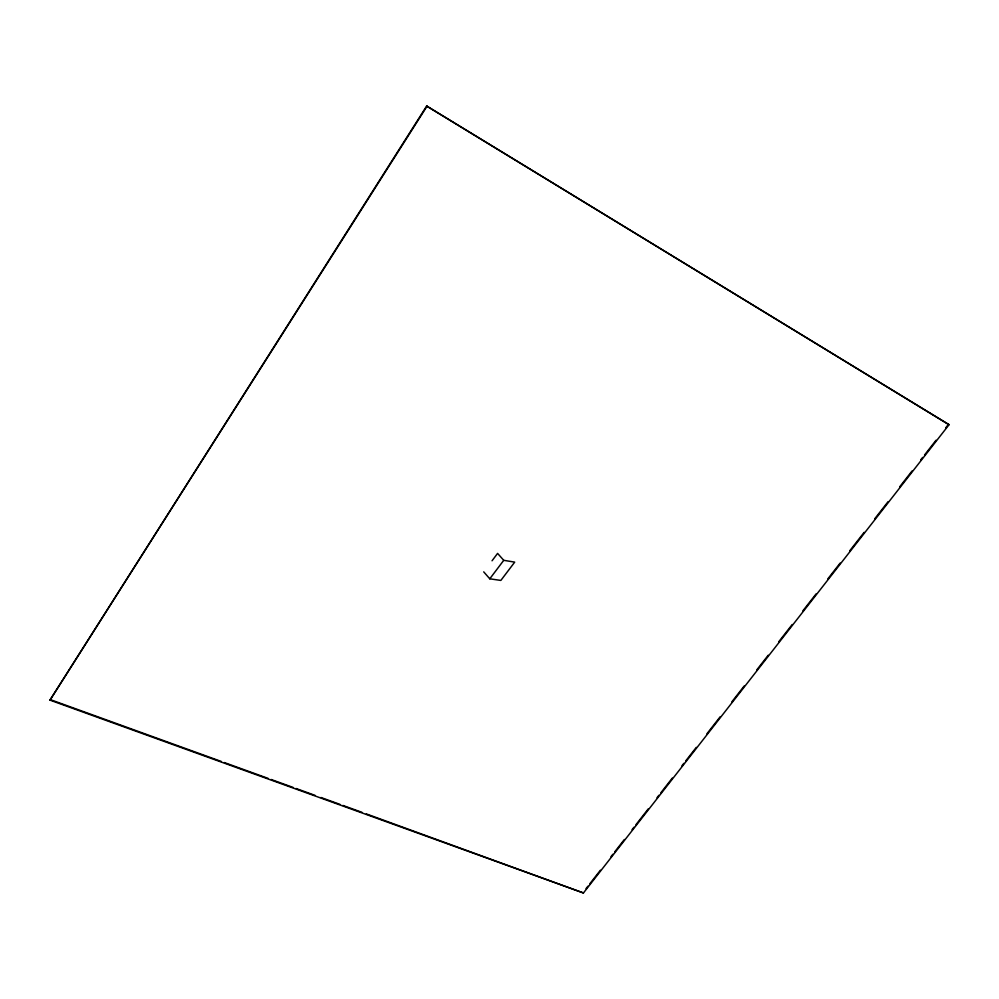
<?xml version="1.0" encoding="UTF-8"?>
<svg xmlns="http://www.w3.org/2000/svg" width="999" height="999" viewBox="0 0 999 999"><rect width="100%" height="100%" fill="white"/><g stroke="black" fill="none" stroke-linecap="round" stroke-linejoin="round"><path stroke-width="1.5" d="M426.66 106.031L49.975 700.124L583.441 892.969L949.05 424.712L426.66 106.031L949.05 424.712M49.975 700.124L426.948 106.344M492.045 560.789L497.589 553.409L503.746 560.314L514.71 562.125L500.849 580.431L489.785 578.808L483.716 571.865M489.785 578.808L503.746 560.314M586.026 888.635L587.936 886.188M589.86 883.728L600.411 870.216M610.951 856.705L612.874 854.245M614.785 851.785L624.375 839.497M632.055 829.669L633.965 827.222M635.888 824.762L648.351 808.79M656.992 797.726L658.903 795.279M660.826 792.819L672.327 778.071M681.917 765.796L683.84 763.336M685.751 760.876L696.303 747.364M706.855 733.853L720.279 716.645M731.792 701.91L744.255 685.938M756.718 669.967L768.231 655.232M778.783 641.708L792.207 624.512M802.746 611.001L816.183 593.806M827.684 579.058L840.147 563.086M849.737 550.799L864.123 532.38M874.674 518.868L888.099 501.66M899.612 486.925L912.075 470.954M920.703 459.89L922.626 457.442M924.55 454.982L936.051 440.234M945.641 427.959L948.513 424.263M51.411 700.012L221.328 761.463M224.263 762.524L268.207 778.421M271.141 779.482L293.107 787.424M296.041 788.486L315.085 795.379M320.941 797.489L339.985 804.382M342.919 805.444L361.963 812.324M366.346 813.91L583.441 892.969"/></g></svg>
